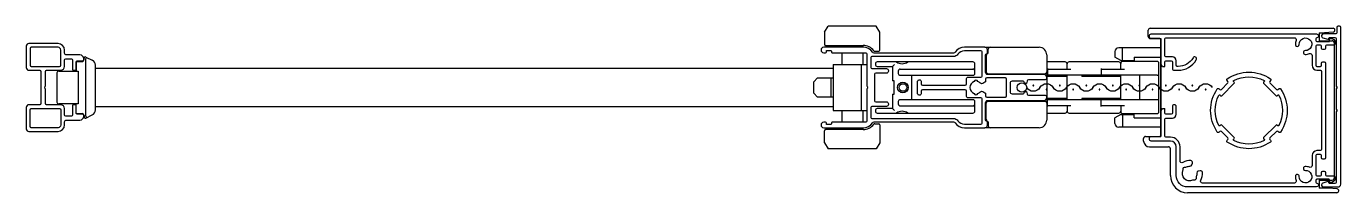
# Model space of a CAD drawing. Header units: inches. Extents: x 1985 to 11287, y 379 to 3234.
# Drawn here: x 7839.51 to 7853.03, y 1609.07 to 1610.79 of the extents above; entities that cross this region are included whole.
import ezdxf

# ---------------------------------------------------------------- set-up
doc = ezdxf.new("R2010")
doc.units = ezdxf.units.IN
doc.header["$MEASUREMENT"] = 0
doc.layers.get('0').update_dxf_attribs({"linetype": 'CONTINUOUS'})
doc.layers.add('screen 99', color=4, linetype='CONTINUOUS')

# ---------------------------------------------------------------- blocks, each defined once
blk = doc.blocks.new('_Screen01')
for centre in [(5.2, 0.5), (1.73, -0.5)]:
    blk.add_circle(centre, 0.1)
for centre, start, end in [((1.73, -1), 30, 150), ((5.2, 1), 210, 330)]:
    blk.add_arc(centre, 2, start, end)

msp = doc.modelspace()

# ---------------------------------------------------------------- linework, layer by layer
at = {"layer": 'screen 99'}
for p, q in [((7847.722688, 1610.726043), (7847.762058, 1610.785098)), ((7847.722688, 1610.726043), (7847.722688, 1610.600059)), ((7848.254183, 1610.785098), (7847.762058, 1610.785098)), ((7848.293553, 1610.726043), (7848.254183, 1610.785098)), ((7848.293553, 1610.541004), (7848.293553, 1610.726043)), ((7851.05431, 1610.678799), (7851.05431, 1610.745728)), ((7851.073995, 1610.765413), (7852.955881, 1610.765413)), ((7852.814149, 1610.718169), (7852.86674, 1610.718169)), ((7852.814149, 1610.718169), (7852.814149, 1610.635492)), ((7852.957597, 1610.726118), (7852.86674, 1610.718169)), ((7847.734499, 1610.588248), (7848.120325, 1610.588248)), ((7847.899853, 1610.588248), (7847.899853, 1610.568563)), ((7848.116388, 1610.588248), (7848.116388, 1610.568563)), ((7849.372291, 1610.568563), (7849.931345, 1610.568563)), ((7849.407724, 1610.508359), (7849.407724, 1610.548878)), ((7851.184231, 1610.564626), (7850.751161, 1610.564626)), ((7850.790531, 1610.434705), (7850.790531, 1610.564626)), ((7851.073995, 1610.659114), (7851.184231, 1610.659114)), ((7851.184231, 1610.659114), (7851.184231, 1609.651242)), ((7851.184231, 1609.663053), (7851.184231, 1610.647303)), ((7852.814149, 1610.635492), (7852.948007, 1610.635492)), ((7852.967692, 1610.615807), (7852.967692, 1609.222109)), ((7840.021536, 1610.422894), (7840.084528, 1610.422894)), ((7840.021536, 1610.422894), (7840.021536, 1610.324469)), ((7840.104213, 1610.442579), (7840.104213, 1610.458327)), ((7840.121016, 1610.469031), (7840.188226, 1610.437691)), ((7840.123898, 1609.859903), (7840.123898, 1610.450453)), ((7847.899853, 1610.513445), (7847.899853, 1610.391398)), ((7848.116388, 1610.513445), (7848.116388, 1610.391398)), ((7848.239415, 1610.529193), (7848.281742, 1610.529193)), ((7849.250244, 1610.418957), (7848.265994, 1610.418957)), ((7849.388039, 1610.481949), (7849.388039, 1610.316595)), ((7850.010085, 1610.489823), (7850.010085, 1609.820533)), ((7850.199981, 1610.418957), (7850.010085, 1610.418957)), ((7850.751161, 1610.418957), (7850.239351, 1610.418957)), ((7850.711791, 1610.525256), (7850.711791, 1610.466201)), ((7850.770846, 1610.434705), (7850.711791, 1610.466201)), ((7850.770846, 1610.434705), (7850.908641, 1610.434705)), ((7851.144861, 1610.422894), (7850.790531, 1610.422894)), ((7850.798405, 1610.434705), (7850.798405, 1610.422894)), ((7850.85746, 1610.422894), (7850.85746, 1610.434705)), ((7850.908641, 1610.466201), (7851.184231, 1610.466201)), ((7850.908641, 1610.466201), (7850.908641, 1610.434705)), ((7839.824686, 1610.304784), (7839.824686, 1610.005572)), ((7839.844371, 1610.324469), (7840.045158, 1610.324469)), ((7840.045158, 1610.324469), (7840.045158, 1609.985887)), ((7840.222323, 1609.926187), (7840.222323, 1610.384169)), ((7847.813239, 1610.391398), (7847.813239, 1609.918958)), ((7847.813239, 1610.391398), (7848.159695, 1610.391398)), ((7848.10064, 1610.391398), (7848.10064, 1609.918958)), ((7848.246309, 1610.399272), (7848.246309, 1610.391398)), ((7848.265994, 1610.371713), (7848.423474, 1610.371713)), ((7848.423474, 1610.371713), (7848.44344, 1610.391398)), ((7848.423474, 1610.371713), (7848.423474, 1610.222107)), ((7848.482529, 1610.324469), (7848.482529, 1610.300847)), ((7848.502214, 1610.344154), (7849.250244, 1610.344154)), ((7848.502214, 1610.281162), (7849.250244, 1610.281162)), ((7848.620324, 1610.029194), (7848.620324, 1610.281162)), ((7849.269929, 1610.300847), (7849.269929, 1610.399272)), ((7849.407724, 1610.29691), (7849.9904, 1610.29691)), ((7851.144861, 1610.281162), (7850.010085, 1610.281162)), ((7850.018879, 1610.352028), (7850.018879, 1610.300847)), ((7850.018879, 1610.344154), (7850.259036, 1610.344154)), ((7850.219666, 1610.344154), (7850.219666, 1610.399272)), ((7850.219666, 1610.029194), (7850.219666, 1610.281162)), ((7850.369272, 1610.281162), (7850.369272, 1610.269351)), ((7850.570059, 1610.352028), (7850.570059, 1610.300847)), ((7850.570059, 1610.344154), (7850.810216, 1610.344154)), ((7850.770846, 1610.344154), (7850.770846, 1610.403209)), ((7850.770846, 1610.029194), (7850.770846, 1610.281162)), ((7850.967696, 1610.029194), (7850.967696, 1610.281162)), ((7851.164546, 1609.907147), (7851.164546, 1610.403209)), ((7851.200588, 1610.371713), (7851.223601, 1610.371713)), ((7847.612452, 1610.214233), (7847.651822, 1610.253603)), ((7847.789617, 1610.253603), (7847.789617, 1610.056753)), ((7848.439222, 1610.222107), (7848.423474, 1610.222107)), ((7848.439222, 1610.088249), (7848.439222, 1610.222107)), ((7850.219666, 1610.269351), (7850.010085, 1610.269351)), ((7850.770846, 1610.269351), (7850.369272, 1610.269351)), ((7847.612452, 1610.096123), (7847.651822, 1610.056753)), ((7848.423474, 1610.088249), (7848.423474, 1609.938643)), ((7848.423474, 1610.088249), (7848.439222, 1610.088249)), ((7848.482529, 1610.009509), (7848.482529, 1609.985887)), ((7849.250244, 1610.029194), (7848.502214, 1610.029194)), ((7849.269929, 1609.911084), (7849.269929, 1610.009509)), ((7849.407724, 1610.013446), (7849.9904, 1610.013446)), ((7850.219666, 1610.041005), (7850.010085, 1610.041005)), ((7851.144861, 1610.029194), (7850.010085, 1610.029194)), ((7850.018879, 1609.958328), (7850.018879, 1610.009509)), ((7850.770846, 1610.041005), (7850.369272, 1610.041005)), ((7850.369272, 1610.041005), (7850.369272, 1610.029194)), ((7850.570059, 1609.958328), (7850.570059, 1610.009509)), ((7840.045158, 1609.985887), (7839.844371, 1609.985887)), ((7840.021536, 1609.887462), (7840.021536, 1609.985887)), ((7840.021536, 1609.887462), (7840.084528, 1609.887462)), ((7840.121016, 1609.841324), (7840.188226, 1609.872665)), ((7847.813239, 1609.918958), (7848.159695, 1609.918958)), ((7847.899853, 1609.918958), (7847.899853, 1609.796911)), ((7848.116388, 1609.918958), (7848.116388, 1609.796911)), ((7848.246309, 1609.918958), (7848.246309, 1609.911084)), ((7848.423474, 1609.938643), (7848.265994, 1609.938643)), ((7848.265994, 1609.891399), (7849.250244, 1609.891399)), ((7848.423474, 1609.938643), (7848.44344, 1609.918958)), ((7848.502214, 1609.966202), (7849.250244, 1609.966202)), ((7849.388039, 1609.828407), (7849.388039, 1609.993761)), ((7850.010085, 1609.891399), (7850.199981, 1609.891399)), ((7850.259036, 1609.966202), (7850.018879, 1609.966202)), ((7850.219666, 1609.966202), (7850.219666, 1609.911084)), ((7850.239351, 1609.891399), (7850.751161, 1609.891399)), ((7850.810216, 1609.966202), (7850.570059, 1609.966202)), ((7850.770846, 1609.875651), (7850.711791, 1609.844155)), ((7850.770846, 1609.966202), (7850.770846, 1609.907147)), ((7850.770846, 1609.875651), (7850.908641, 1609.875651)), ((7850.790531, 1609.887462), (7851.144861, 1609.887462)), ((7850.790531, 1609.875651), (7850.790531, 1609.74573)), ((7850.798405, 1609.887462), (7850.798405, 1609.875651)), ((7850.85746, 1609.875651), (7850.85746, 1609.887462)), ((7850.908641, 1609.844155), (7850.908641, 1609.875651)), ((7851.200588, 1609.938643), (7851.223601, 1609.938643)), ((7840.104213, 1609.867777), (7840.104213, 1609.852029)), ((7847.899853, 1609.741793), (7847.899853, 1609.722108)), ((7848.116388, 1609.741793), (7848.116388, 1609.722108)), ((7848.239415, 1609.781163), (7848.281742, 1609.781163)), ((7848.293553, 1609.769352), (7848.293553, 1609.584313)), ((7849.931345, 1609.741793), (7849.372291, 1609.741793)), ((7849.407724, 1609.801997), (7849.407724, 1609.761478)), ((7850.711791, 1609.7851), (7850.711791, 1609.844155)), ((7851.184231, 1609.74573), (7850.751161, 1609.74573)), ((7850.908641, 1609.844155), (7851.184231, 1609.844155)), ((7847.722688, 1609.584313), (7847.722688, 1609.710297)), ((7848.120325, 1609.722108), (7847.734499, 1609.722108)), ((7851.007066, 1609.603998), (7851.007066, 1609.631557)), ((7851.026751, 1609.651242), (7851.184231, 1609.651242)), ((7847.722688, 1609.584313), (7847.762058, 1609.525258)), ((7848.254183, 1609.525258), (7847.762058, 1609.525258)), ((7848.293553, 1609.584313), (7848.254183, 1609.525258)), ((7851.066121, 1609.544943), (7851.262971, 1609.544943)), ((7851.282656, 1609.249668), (7851.282656, 1609.525258)), ((7852.814149, 1609.202424), (7852.814149, 1609.119747)), ((7852.814149, 1609.202424), (7852.948007, 1609.202424)), ((7852.995251, 1609.072503), (7851.459821, 1609.072503)), ((7852.90611, 1609.119747), (7852.814149, 1609.119747)), ((7852.996967, 1609.111798), (7852.90611, 1609.119747))]:
    msp.add_line(p, q, dxfattribs=at)
for points in [[(7851.200588, 1610.371713), (7851.185286, 1610.398217, -0.131652498), (7851.184231, 1610.402154), (7851.184231, 1610.647303, 0.414213562), (7851.17242, 1610.659114), (7851.085806, 1610.659114, -0.414213562), (7851.066121, 1610.678799), (7851.066121, 1610.686673, -0.414213562), (7851.085806, 1610.706358), (7852.78659, 1610.706358, -0.939220534), (7852.789051, 1610.667142, 0.377964473), (7852.778716, 1610.655424), (7852.778716, 1610.639429, 0.414213562), (7852.790527, 1610.627618), (7852.912574, 1610.627618, 0.414213562), (7852.920448, 1610.635492), (7852.920448, 1610.65124, -0.414213562), (7852.928322, 1610.659114), (7852.936196, 1610.659114, -0.414213562), (7852.975566, 1610.619744), (7852.975566, 1610.603996, -0.414213562), (7852.963755, 1610.592185), (7852.888952, 1610.592185, 0.414213562), (7852.877141, 1610.580374), (7852.877141, 1610.556752, -0.414213562), (7852.86533, 1610.544941), (7852.849582, 1610.544941, -0.414213562), (7852.837771, 1610.556752), (7852.837771, 1610.580374, 0.414213562), (7852.82596, 1610.592185), (7852.790527, 1610.592185, 0.414213562), (7852.778716, 1610.580374), (7852.778716, 1610.383524, 0.414213562), (7852.790527, 1610.371713), (7852.82596, 1610.371713, 0.414213562), (7852.837771, 1610.383524), (7852.837771, 1610.407146, -0.414213562), (7852.849582, 1610.418957), (7852.86533, 1610.418957, -0.414213562), (7852.877141, 1610.407146), (7852.877141, 1609.43077, -0.414213562), (7852.86533, 1609.418959), (7852.849582, 1609.418959, -0.414213562), (7852.837771, 1609.43077), (7852.837771, 1609.454392, 0.414213562), (7852.82596, 1609.466203), (7852.790527, 1609.466203, 0.414213562), (7852.778716, 1609.454392), (7852.778716, 1609.257542, 0.414213562), (7852.790527, 1609.245731), (7852.82596, 1609.245731, 0.414213562), (7852.837771, 1609.257542), (7852.837771, 1609.281164, -0.414213562), (7852.849582, 1609.292975), (7852.86533, 1609.292975, -0.414213562), (7852.877141, 1609.281164), (7852.877141, 1609.257542, 0.414213562), (7852.888952, 1609.245731), (7852.963755, 1609.245731, -0.414213562), (7852.975566, 1609.23392), (7852.975566, 1609.218172, -0.414213562), (7852.936196, 1609.178802), (7852.928322, 1609.178802, -0.414213562), (7852.920448, 1609.186676), (7852.920448, 1609.202424, 0.414213562), (7852.912574, 1609.210298), (7852.790527, 1609.210298, 0.414213562), (7852.778716, 1609.198487), (7852.778716, 1609.182492, 0.377964473), (7852.789051, 1609.170773, -0.939220534), (7852.78659, 1609.131558), (7851.459821, 1609.131558, -0.414213562), (7851.341711, 1609.249668), (7851.341711, 1609.544943, 0.414213562), (7851.282656, 1609.603998), (7851.085806, 1609.603998, -0.414213562), (7851.066121, 1609.623683), (7851.066121, 1609.631557, -0.414213562), (7851.085806, 1609.651242), (7851.17242, 1609.651242, 0.414213562), (7851.184231, 1609.663053), (7851.184231, 1609.908202, -0.131652498), (7851.185286, 1609.912139), (7851.200588, 1609.938643)], [(7839.923111, 1610.450453), (7839.974292, 1610.450453, -0.414213562), (7839.986103, 1610.438642), (7839.986103, 1610.340217, 0.414213562), (7839.993977, 1610.332343), (7840.013662, 1610.332343, 0.414213562), (7840.021536, 1610.340217), (7840.021536, 1610.418957, -0.414213562), (7840.033347, 1610.430768), (7840.088465, 1610.430768, 0.414213562), (7840.100276, 1610.442579), (7840.100276, 1610.450453, 0.414213562), (7840.060906, 1610.489823), (7839.923111, 1610.489823, -0.414213562), (7839.903426, 1610.509508), (7839.903426, 1610.541004, 0.414213562), (7839.836497, 1610.607933), (7839.537285, 1610.607933, 0.414213562), (7839.509726, 1610.580374), (7839.509726, 1610.359902, 0.414213562), (7839.537285, 1610.332343), (7839.647521, 1610.332343, -0.414213562), (7839.659332, 1610.320532), (7839.659332, 1609.989824, -0.414213562), (7839.647521, 1609.978013), (7839.537285, 1609.978013, 0.414213562), (7839.509726, 1609.950454), (7839.509726, 1609.729982, 0.414213562), (7839.537285, 1609.702423), (7839.836497, 1609.702423, 0.414213562), (7839.903426, 1609.769352), (7839.903426, 1609.800848, -0.414213562), (7839.923111, 1609.820533), (7840.060906, 1609.820533, 0.414213562), (7840.100276, 1609.859903), (7840.100276, 1609.867777, 0.414213562), (7840.088465, 1609.879588), (7840.033347, 1609.879588, -0.414213562), (7840.021536, 1609.891399), (7840.021536, 1609.970139, 0.414213562), (7840.013662, 1609.978013), (7839.993977, 1609.978013, 0.414213562), (7839.986103, 1609.970139), (7839.986103, 1609.871714, -0.414213562), (7839.974292, 1609.859903), (7839.915237, 1609.859903, -0.414213562), (7839.903426, 1609.871714), (7839.903426, 1609.938643, 0.414213562), (7839.864056, 1609.978013), (7839.718387, 1609.978013, -0.414213562), (7839.706576, 1609.989824), (7839.706576, 1610.13732, 0.131652498), (7839.705521, 1610.141257), (7839.699757, 1610.151241, -0.267949192), (7839.699757, 1610.159115), (7839.705521, 1610.169099, 0.131652498), (7839.706576, 1610.173036), (7839.706576, 1610.320532, -0.414213562), (7839.718387, 1610.332343), (7839.864056, 1610.332343, 0.414213562), (7839.903426, 1610.371713), (7839.903426, 1610.438642, -0.414213562), (7839.915237, 1610.450453), (7839.974292, 1610.450453)], [(7851.223601, 1610.371713), (7851.223601, 1610.418957, -0.414213562), (7851.235412, 1610.430768), (7851.29053, 1610.430768, -0.414213562), (7851.302341, 1610.418957), (7851.302341, 1610.352028, 0.414213562), (7851.322026, 1610.332343), (7851.361396, 1610.332343, 0.267949192), (7851.548921, 1610.44061, 1), (7851.514826, 1610.460295, -0.267949192), (7851.361396, 1610.371713), (7851.353522, 1610.371713, -0.414213562), (7851.341711, 1610.383524), (7851.341711, 1610.430768, 0.414213562), (7851.302341, 1610.470138), (7851.235412, 1610.470138, -0.414213562), (7851.223601, 1610.481949), (7851.223601, 1610.655177, -0.414213562), (7851.235412, 1610.666988), (7852.557753, 1610.666988, -0.533909272), (7852.575954, 1610.639804, 0.104861434), (7852.568125, 1610.597233, 1), (7852.60748, 1610.598299, -2.509845705), (7852.670657, 1610.535122, 1), (7852.669591, 1610.495767, 0.104861434), (7852.712162, 1610.503595, -0.533909272), (7852.739346, 1610.485395), (7852.739346, 1610.383524, 0.414213562), (7852.790527, 1610.332343), (7852.82596, 1610.332343, -0.414213562), (7852.837771, 1610.320532), (7852.837771, 1609.517384, -0.414213562), (7852.82596, 1609.505573), (7852.790527, 1609.505573, 0.414213562)], [(7852.790527, 1609.505573, 0.414213562), (7852.739346, 1609.454392), (7852.739346, 1609.352521, -0.533909272), (7852.712162, 1609.33432, 0.104861434), (7852.669591, 1609.342149, 1), (7852.670657, 1609.302793, -2.509845705), (7852.60748, 1609.239616, 1), (7852.568125, 1609.240683, 0.104861434), (7852.575954, 1609.198112, -0.533909272), (7852.557753, 1609.170928), (7851.611322, 1609.170928, -0.582317023), (7851.594423, 1609.200708, 0.158043159), (7851.61284, 1609.281186, 0.465926262), (7851.588137, 1609.29846), (7851.568772, 1609.293271, 0.353997292), (7851.554208, 1609.273235, -0.121062731), (7851.5475, 1609.238171, 0.159587181), (7851.546113, 1609.225996, -0.538815906), (7851.522863, 1609.202746, 0.159587181), (7851.510688, 1609.201359, -0.695482376), (7851.411512, 1609.300534, 0.159587181), (7851.4129, 1609.312709, -0.538815906), (7851.43615, 1609.335959, 0.159587181), (7851.448325, 1609.337347, -0.121062731), (7851.483389, 1609.344055, 0.353997292), (7851.503425, 1609.358619), (7851.508614, 1609.377984, 0.465926262), (7851.49134, 1609.402687, 0.158043159), (7851.410861, 1609.384269, -0.582317023), (7851.381081, 1609.401169), (7851.381081, 1609.544943, 0.414213562), (7851.282656, 1609.643368), (7851.235412, 1609.643368, -0.414213562), (7851.223601, 1609.655179), (7851.223601, 1609.828407, -0.414213562), (7851.235412, 1609.840218), (7851.302341, 1609.840218, 0.414213562), (7851.341711, 1609.879588), (7851.341711, 1609.958328, 1), (7851.302341, 1609.958328), (7851.302341, 1609.891399, -0.414213562), (7851.29053, 1609.879588), (7851.235412, 1609.879588, -0.414213562), (7851.223601, 1609.891399), (7851.223601, 1609.938643, -0.414213562)]]:
    msp.add_lwpolyline(points, format="xyb", dxfattribs=at)
for points in [[(7853.007062, 1609.131558, 0.414213562), (7853.034621, 1609.159117), (7853.034621, 1610.773287, 0.414213562), (7853.02281, 1610.785098), (7853.007062, 1610.785098, 0.414213562), (7852.995251, 1610.773287), (7852.995251, 1610.718169, -0.414213562), (7852.98344, 1610.706358), (7852.857456, 1610.706358, 0.855700792), (7852.851443, 1610.667929), (7852.902295, 1610.651616, 0.50834698), (7852.912574, 1610.659114), (7852.912574, 1610.663051, -0.414213562), (7852.920448, 1610.670925), (7852.975566, 1610.670925, -0.414213562), (7852.987377, 1610.659114), (7852.987377, 1610.173036, 0.131652498), (7852.988432, 1610.169099), (7852.994196, 1610.159115, -0.267949192), (7852.994196, 1610.151241), (7852.988432, 1610.141257, 0.131652498), (7852.987377, 1610.13732), (7852.987377, 1609.936816, 0.131652498), (7852.988432, 1609.932879), (7852.994196, 1609.922895, -0.267949192), (7852.994196, 1609.915021), (7852.988432, 1609.905037, 0.131652498), (7852.987377, 1609.9011), (7852.987377, 1609.178802, -0.414213562), (7852.975566, 1609.166991), (7852.920448, 1609.166991, -0.414213562), (7852.912574, 1609.174865), (7852.912574, 1609.178802, 0.50834698), (7852.902295, 1609.186299), (7852.851443, 1609.169987, 0.855700792), (7852.857456, 1609.131558)], [(7839.836497, 1610.568563), (7839.560907, 1610.568563, 0.414213562), (7839.549096, 1610.556752), (7839.549096, 1610.383524, 0.414213562), (7839.560907, 1610.371713), (7839.852245, 1610.371713, 0.414213562), (7839.864056, 1610.383524), (7839.864056, 1610.541004, 0.414213562)], [(7849.655755, 1610.088249, -0.414213562), (7849.63607, 1610.107934), (7849.63607, 1610.202422, -0.414213562), (7849.655755, 1610.222107), (7849.763631, 1610.222107, -0.323907171), (7849.774851, 1610.213987, 0.852497554), (7849.813235, 1610.220138), (7849.813235, 1610.226044, -0.414213562), (7849.825046, 1610.237855), (7849.998274, 1610.237855, 0.414213562), (7850.010085, 1610.249666), (7850.010085, 1610.261477, 0.414213562), (7849.982526, 1610.289036), (7849.39985, 1610.289036, -0.414213562), (7849.380165, 1610.308721), (7849.380165, 1610.490153, -0.365977382), (7849.390007, 1610.501799, 0.365977382), (7849.39985, 1610.513445), (7849.39985, 1610.541004, 0.414213562), (7849.372291, 1610.568563), (7849.16363, 1610.568563, 0.245392684), (7849.066703, 1610.517944, -0.245392684), (7849.050548, 1610.509508), (7848.233407, 1610.509508, -0.245392684), (7848.217252, 1610.517944, 0.245392684), (7848.120325, 1610.568563), (7847.714814, 1610.568563, 1), (7847.714814, 1610.513445), (7847.734499, 1610.513445, 0.414213562), (7847.742373, 1610.521319), (7847.742373, 1610.529193, -0.414213562), (7847.750247, 1610.537067), (7847.78568, 1610.537067, -0.414213562), (7847.793554, 1610.529193), (7847.793554, 1610.521319, 0.414213562), (7847.801428, 1610.513445), (7848.147884, 1610.513445, -0.414213562), (7848.159695, 1610.501634), (7848.159695, 1610.173036, 0.131652498), (7848.16075, 1610.169099), (7848.166514, 1610.159115, -0.267949192), (7848.166514, 1610.151241), (7848.16075, 1610.141257, 0.131652498), (7848.159695, 1610.13732), (7848.159695, 1609.808722, -0.414213562), (7848.147884, 1609.796911), (7847.801428, 1609.796911, 0.414213562), (7847.793554, 1609.789037), (7847.793554, 1609.781163, -0.414213562), (7847.78568, 1609.773289), (7847.750247, 1609.773289, -0.414213562), (7847.742373, 1609.781163), (7847.742373, 1609.789037, 0.414213562), (7847.734499, 1609.796911), (7847.714814, 1609.796911, 1), (7847.714814, 1609.741793), (7848.120325, 1609.741793, 0.245392684), (7848.217252, 1609.792411, -0.245392684), (7848.233407, 1609.800848), (7849.050548, 1609.800848, -0.245392684), (7849.066703, 1609.792411, 0.245392684), (7849.16363, 1609.741793), (7849.372291, 1609.741793, 0.414213562), (7849.39985, 1609.769352), (7849.39985, 1609.796911, 0.365977382), (7849.390007, 1609.808557, -0.365977382), (7849.380165, 1609.820202), (7849.380165, 1610.001635, -0.414213562), (7849.39985, 1610.02132), (7849.982526, 1610.02132, 0.414213562), (7850.010085, 1610.048879), (7850.010085, 1610.06069, 0.414213562), (7849.998274, 1610.072501), (7849.825046, 1610.072501, -0.414213562), (7849.813235, 1610.084312), (7849.813235, 1610.090217, 0.852497554), (7849.774851, 1610.096369, -0.323907171), (7849.763631, 1610.088249)], [(7849.344732, 1610.521319, 0.414213562), (7849.332921, 1610.53313), (7849.16363, 1610.53313, 0.245392684), (7849.095781, 1610.497697, -0.245392684), (7849.050548, 1610.474075), (7848.210876, 1610.474075, 0.414213562), (7848.199065, 1610.462264), (7848.199065, 1610.36187, 0.414213562), (7848.210876, 1610.350059), (7848.360482, 1610.350059, -0.414213562), (7848.380167, 1610.330374), (7848.380167, 1610.3225, -0.414213562), (7848.360482, 1610.302815), (7848.250246, 1610.302815, 0.414213562), (7848.238435, 1610.291004), (7848.238435, 1610.019351, 0.414213562), (7848.250246, 1610.00754), (7848.360482, 1610.00754, -0.414213562), (7848.380167, 1609.987855), (7848.380167, 1609.979981, -0.414213562), (7848.360482, 1609.960296), (7848.210876, 1609.960296, 0.414213562), (7848.199065, 1609.948485), (7848.199065, 1609.848092, 0.414213562), (7848.210876, 1609.836281), (7849.050548, 1609.836281, -0.245392684), (7849.095781, 1609.812659, 0.245392684), (7849.16363, 1609.777226), (7849.332921, 1609.777226, 0.414213562), (7849.344732, 1609.789037), (7849.344732, 1610.037068, 0.414213562), (7849.332921, 1610.048879), (7849.203, 1610.048879, -0.414213562), (7849.183315, 1610.068564), (7849.183315, 1610.117776, 0.414213562), (7849.171504, 1610.129587), (7848.73056, 1610.129587, 0.414213562), (7848.718749, 1610.117776), (7848.718749, 1610.096123, -1), (7848.679379, 1610.096123), (7848.679379, 1610.214233, -1), (7848.718749, 1610.214233), (7848.718749, 1610.192579, 0.414213562), (7848.73056, 1610.180768), (7849.171504, 1610.180768, 0.414213562), (7849.183315, 1610.192579), (7849.183315, 1610.241792, -0.414213562), (7849.203, 1610.261477), (7849.332921, 1610.261477, 0.414213562), (7849.344732, 1610.273288)], [(7852.311634, 1609.593745, -0.308651193), (7851.867848, 1609.593745, -0.470000501), (7851.866153, 1609.611853), (7851.87399, 1609.619691, 0.414213562), (7851.87399, 1609.636394), (7851.807177, 1609.703207, 0.414213562), (7851.790474, 1609.703207), (7851.782637, 1609.69537, -0.470000501), (7851.764529, 1609.697065, -0.308651193), (7851.764529, 1610.140851, -0.470000501), (7851.782637, 1610.142546), (7851.790474, 1610.134708, 0.414213562), (7851.807177, 1610.134708), (7851.87399, 1610.201522, 0.414213562), (7851.87399, 1610.218225), (7851.866153, 1610.226062, -0.470000501), (7851.867848, 1610.24417, -0.308651193), (7852.311634, 1610.24417, -0.470000501), (7852.313329, 1610.226062), (7852.305492, 1610.218225, 0.414213562), (7852.305492, 1610.201522), (7852.372305, 1610.134708, 0.414213562), (7852.389008, 1610.134708), (7852.396846, 1610.142546, -0.470000501), (7852.414954, 1610.140851, -0.308651193), (7852.414954, 1609.697065, -0.470000501), (7852.396846, 1609.69537), (7852.389008, 1609.703207, 0.414213562), (7852.372305, 1609.703207), (7852.305492, 1609.636394, 0.414213562), (7852.305492, 1609.619691), (7852.313329, 1609.611853, -0.470000501)], [(7849.3008, 1610.095139, 0.125502335), (7849.327225, 1610.111599, -0.345430296), (7849.351281, 1610.115028), (7849.374259, 1610.101762, -0.267949192), (7849.380165, 1610.091533), (7849.380165, 1610.068564, 0.414213562), (7849.391976, 1610.056753), (7849.584889, 1610.056753, 0.414213562), (7849.5967, 1610.068564), (7849.5967, 1610.241792, 0.414213562), (7849.584889, 1610.253603), (7849.391976, 1610.253603, 0.414213562), (7849.380165, 1610.241792), (7849.380165, 1610.218823, -0.267949192), (7849.374259, 1610.208594), (7849.35091, 1610.195113, -0.34688676), (7849.327451, 1610.19852, 0.126823654), (7849.3008, 1610.215217, 0.774596669), (7849.26268, 1610.215217, 0.731722677), (7849.26268, 1610.095139, 0.774596669)], [(7851.934059, 1609.60945, -0.511162443), (7851.93203, 1609.622052), (7851.93802, 1609.628042, 0.414213562), (7851.93802, 1609.639178), (7851.809961, 1609.767236, 0.414213562), (7851.798826, 1609.767236), (7851.792836, 1609.761246, -0.511162443), (7851.780234, 1609.763276, -0.23733328), (7851.780234, 1610.07464, -0.511162443), (7851.792836, 1610.076669), (7851.798826, 1610.070679, 0.414213562), (7851.809961, 1610.070679), (7851.93802, 1610.198738, 0.414213562), (7851.93802, 1610.209873), (7851.93203, 1610.215863, -0.511162443), (7851.934059, 1610.228465, -0.23733328), (7852.245423, 1610.228465, -0.511162443), (7852.247453, 1610.215863), (7852.241463, 1610.209873, 0.414213562), (7852.241463, 1610.198738), (7852.369521, 1610.070679, 0.414213562), (7852.380657, 1610.070679), (7852.386647, 1610.076669, -0.511162443), (7852.399249, 1610.07464, -0.23733328), (7852.399249, 1609.763276, -0.511162443), (7852.386647, 1609.761246), (7852.380657, 1609.767236, 0.414213562), (7852.369521, 1609.767236), (7852.241463, 1609.639178, 0.414213562), (7852.241463, 1609.628042), (7852.247453, 1609.622052, -0.511162443), (7852.245423, 1609.60945, -0.23733328)], [(7839.836497, 1609.741793), (7839.560907, 1609.741793, -0.414213562), (7839.549096, 1609.753604), (7839.549096, 1609.926832, -0.414213562), (7839.560907, 1609.938643), (7839.852245, 1609.938643, -0.414213562), (7839.864056, 1609.926832), (7839.864056, 1609.769352, -0.414213562)]]:
    msp.add_lwpolyline(points, format="xyb", close=True, dxfattribs=at)
for points in [[(7847.813239, 1610.352028), (7840.222323, 1610.352028)], [(7847.612452, 1610.096123), (7847.612452, 1610.214233)], [(7847.651822, 1610.253603), (7847.813239, 1610.253603)], [(7847.813239, 1610.056753), (7847.651822, 1610.056753)], [(7840.222323, 1609.958328), (7847.813239, 1609.958328)]]:
    msp.add_lwpolyline(points, dxfattribs=at)
for centre, radius in [((7848.529773, 1610.155178), 0.055118), ((7848.529773, 1610.155178), 0.03937), ((7849.75418, 1610.155178), 0.049213)]:
    msp.add_circle(centre, radius, dxfattribs=at)
for centre, radius, start, end in [((7851.073995, 1610.745728), 0.019685, 90, 180), ((7852.955881, 1610.745728), 0.019685, 275, 90), ((7847.734499, 1610.600059), 0.011811, 180, 270), ((7848.120325, 1610.450453), 0.137795, 37.2477809, 90), ((7849.427409, 1610.548878), 0.019685, 90, 180), ((7849.931345, 1610.489823), 0.07874, 0, 90), ((7850.751161, 1610.525256), 0.03937, 90, 180), ((7851.073995, 1610.678799), 0.019685, 180, 270), ((7852.948007, 1610.615807), 0.019685, 0, 90), ((7840.084528, 1610.442579), 0.019685, 270, 0), ((7840.116024, 1610.458327), 0.011811, 65, 180), ((7840.163268, 1610.384169), 0.059055, 0, 65), ((7848.239415, 1610.541004), 0.011811, 217.2477809, 270), ((7848.265994, 1610.399272), 0.019685, 90, 180), ((7848.281742, 1610.541004), 0.011811, 270, 0), ((7848.521899, 1610.497697), 0.098425, 233.1301024, 306.8698976), ((7849.250244, 1610.399272), 0.019685, 0, 90), ((7849.415598, 1610.481949), 0.027559, 106.6015495, 180), ((7850.199981, 1610.399272), 0.019685, 0, 90), ((7850.239351, 1610.399272), 0.019685, 90, 180), ((7850.751161, 1610.399272), 0.019685, 0, 90), ((7850.790531, 1610.403209), 0.019685, 90, 180), ((7851.144861, 1610.403209), 0.019685, 0, 90), ((7839.844371, 1610.304784), 0.019685, 90, 180), ((7848.265994, 1610.391398), 0.019685, 180, 270), ((7848.502214, 1610.324469), 0.019685, 90, 180), ((7848.502214, 1610.300847), 0.019685, 180, 270), ((7849.250244, 1610.324469), 0.019685, 0, 90), ((7849.250244, 1610.300847), 0.019685, 270, 0), ((7849.407724, 1610.316595), 0.019685, 180, 270), ((7849.9904, 1610.316595), 0.019685, 270, 0), ((7851.144861, 1610.300847), 0.019685, 270, 0), ((7839.844371, 1610.005572), 0.019685, 180, 270), ((7848.502214, 1610.009509), 0.019685, 90, 180), ((7849.250244, 1610.009509), 0.019685, 0, 90), ((7849.407724, 1609.993761), 0.019685, 90, 180), ((7849.9904, 1609.993761), 0.019685, 0, 90), ((7851.144861, 1610.009509), 0.019685, 0, 90), ((7840.084528, 1609.867777), 0.019685, 0, 90), ((7840.163268, 1609.926187), 0.059055, 295, 0), ((7848.265994, 1609.918958), 0.019685, 90, 180), ((7848.265994, 1609.911084), 0.019685, 180, 270), ((7848.521899, 1609.812659), 0.098425, 53.1301024, 126.8698976), ((7848.502214, 1609.985887), 0.019685, 180, 270), ((7849.250244, 1609.985887), 0.019685, 270, 0), ((7849.250244, 1609.911084), 0.019685, 270, 0), ((7850.199981, 1609.911084), 0.019685, 270, 0), ((7850.239351, 1609.911084), 0.019685, 180, 270), ((7850.751161, 1609.911084), 0.019685, 270, 0), ((7850.790531, 1609.907147), 0.019685, 180, 270), ((7851.144861, 1609.907147), 0.019685, 270, 0), ((7840.116024, 1609.852029), 0.011811, 180, 295), ((7848.120325, 1609.859903), 0.137795, 270, 322.7522191), ((7848.239415, 1609.769352), 0.011811, 90, 142.7522191), ((7848.281742, 1609.769352), 0.011811, 0, 90), ((7849.415598, 1609.828407), 0.027559, 180, 253.3984505), ((7849.427409, 1609.761478), 0.019685, 180, 270), ((7849.931345, 1609.820533), 0.07874, 270, 0), ((7850.751161, 1609.7851), 0.03937, 180, 270), ((7847.734499, 1609.710297), 0.011811, 90, 180), ((7851.026751, 1609.631557), 0.019685, 90, 180), ((7851.066121, 1609.603998), 0.059055, 180, 270), ((7851.262971, 1609.525258), 0.019685, 0, 90), ((7851.459821, 1609.249668), 0.177165, 180, 270), ((7852.948007, 1609.222109), 0.019685, 270, 0), ((7852.995251, 1609.092188), 0.019685, 270, 85)]:
    msp.add_arc(centre, radius, start, end, dxfattribs=at)
at = {"layer": 'screen 99', "extrusion": (0, 0, -1)}
for centre, major_axis, ratio, start_param, end_param in [((7840.1301, 1610.450453), (0, 0.014342), 0.432412463, -1.570796327, 0), ((7850.002073, 1610.300847), (0, -0.019685), 0.853763131, 4.71238898, 6.283185307), ((7850.553253, 1610.300847), (0, -0.019685), 0.853763131, 4.71238898, 6.283185307)]:
    msp.add_ellipse(centre, major_axis=major_axis, ratio=ratio, start_param=start_param, end_param=end_param, dxfattribs=at)
at = {"layer": 'screen 99'}
for centre, major_axis, ratio, start_param, end_param in [((7850.002073, 1610.009509), (0, 0.019685), 0.853763131, 4.71238898, 6.283185307), ((7850.553253, 1610.009509), (0, 0.019685), 0.853763131, 4.71238898, 6.283185307), ((7840.1301, 1609.859903), (0, 0.014342), 0.432412463, 1.570796327, 3.141592654)]:
    msp.add_ellipse(centre, major_axis=major_axis, ratio=ratio, start_param=start_param, end_param=end_param, dxfattribs=at)

# ---------------------------------------------------------------- block references
at = {"layer": 'screen 99', "xscale": -0.0393699999999626, "yscale": 0.0393699999999626, "zscale": 0.03937}
for p in [(7850.076156, 1610.155178), (7850.348919, 1610.155178), (7850.621682, 1610.155178), (7850.894446, 1610.155178), (7851.167209, 1610.155178), (7851.439973, 1610.155178), (7851.712736, 1610.155178)]:
    msp.add_blockref('_Screen01', p, dxfattribs=at)

doc.saveas('drawing.dxf')
